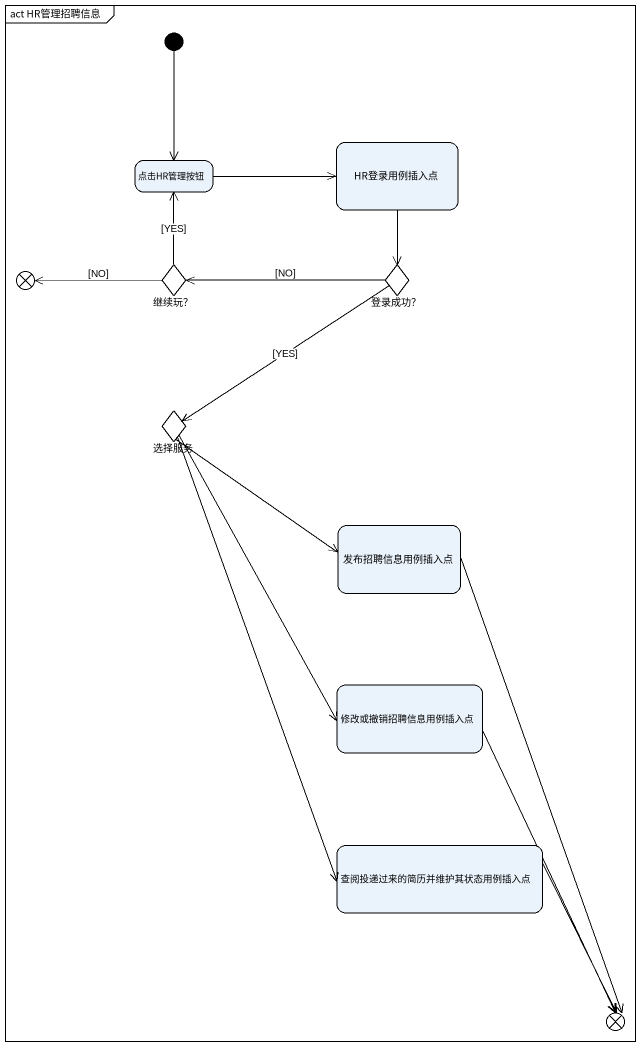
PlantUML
@startuml
mainframe act HR管理招聘信息
hide empty description
state 点击HR管理按钮
state HR登录用例插入点
state flowfinal1 <<end>>
state "继续玩？" as 继续玩 <<choice>>
state "登录成功？" as 登录成功 <<choice>>
state 选择服务 <<choice>>
state 发布招聘信息用例插入点
state 修改或撤销招聘信息用例插入点
state 查阅投递过来的简历并维护其状态用例插入点
state flowfinal2 <<end>>
[*] --> 点击HR管理按钮
点击HR管理按钮 -right-> HR登录用例插入点
HR登录用例插入点 --> 登录成功
继续玩 -up-> 点击HR管理按钮 : [YES]
继续玩 -left-> flowfinal1 : [NO]
登录成功 -left-> 继续玩 : [NO]
登录成功 --> 选择服务 : [YES]
选择服务 -right-> 发布招聘信息用例插入点
选择服务 --> 修改或撤销招聘信息用例插入点
选择服务 --> 查阅投递过来的简历并维护其状态用例插入点
发布招聘信息用例插入点 --> flowfinal2
修改或撤销招聘信息用例插入点 --> flowfinal2
查阅投递过来的简历并维护其状态用例插入点 --> flowfinal2
@enduml
